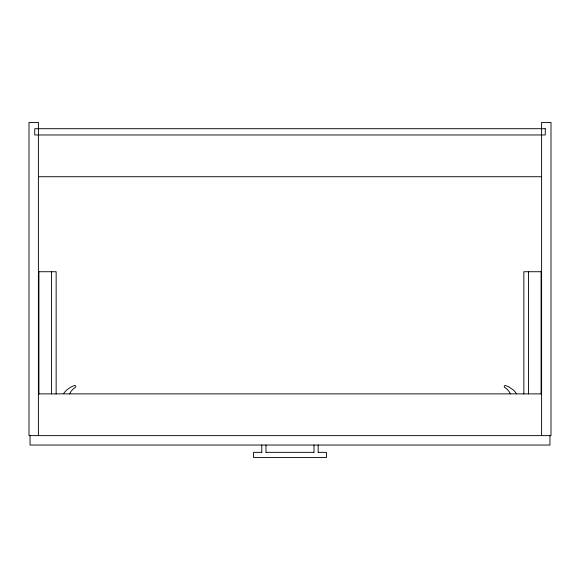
<?xml version="1.0" encoding="UTF-8"?>
<svg xmlns="http://www.w3.org/2000/svg" width="580" height="580" viewBox="0 0 580 580"><rect width="100%" height="100%" fill="white"/><g stroke="black" fill="none" stroke-linecap="round" stroke-linejoin="round"><path stroke-width="0.87" d="M265.974 452.509L265.974 445.034M318.173 452.509L318.173 445.034M63.691 393.537L64.402 392.559A20.169 20.169 0 0 1 66.874 389.89L70.84 387.099A20.329 20.329 0 0 1 74.189 385.664A1.037 1.037 0 0 1 75.625 386.012A1.037 1.037 0 0 1 75.277 387.447A14.174 14.174 0 0 0 69.651 393.885M38.396 176.726L541.604 176.726M38.396 271.73L56.144 271.73L56.144 393.979M541.604 271.73L523.856 271.73L523.856 393.979M38.396 393.878L541.604 393.878M261.739 452.342L253.561 452.371L253.504 457.468L326.496 457.468L326.438 452.371L318.26 452.342M266.227 452.342L313.773 452.342M516.33 393.537L515.62 392.559A20.169 20.169 0 0 0 513.155 389.89L509.189 387.099A20.329 20.329 0 0 0 505.833 385.664A1.037 1.037 0 0 0 504.397 386.012A1.037 1.037 0 0 0 504.745 387.447A14.174 14.174 0 0 1 510.371 393.885M313.998 445.034L314.005 452.509M261.798 445.034L261.805 452.509M549.956 435.638L549.956 445.034L30.044 445.034L30.044 435.638M541.604 435.638L541.604 122.438L551 122.438L551 435.638L29 435.638L29 122.438L38.396 122.438L38.396 435.638M541.082 271.73L541.082 393.979M528.554 271.73L528.554 393.979M51.446 271.73L51.446 393.979M38.918 271.73L38.918 393.979M545.258 128.702L34.742 128.702L34.742 134.966L545.258 134.966L545.258 128.702"/></g></svg>
